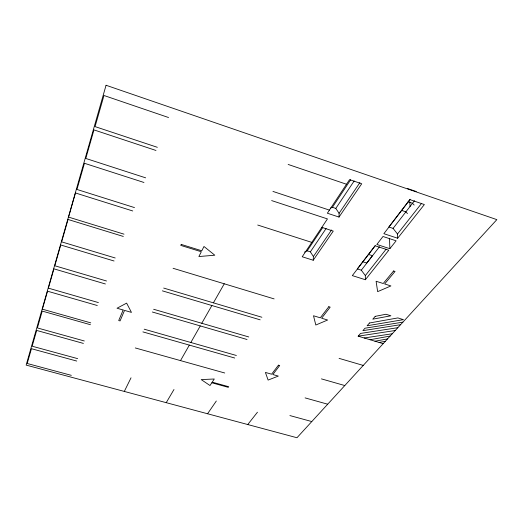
<?xml version="1.0" encoding="UTF-8"?>
<svg xmlns="http://www.w3.org/2000/svg" width="523" height="523" viewBox="0 0 523 523"><rect width="100%" height="100%" fill="white"/><g stroke="black" fill="none" stroke-linecap="round" stroke-linejoin="round"><path stroke-width="0.78" d="M339.015 217.071L361.726 183.769L349.567 179.624L327.359 213.221L339.015 217.071L339.094 213.292L359.902 182.612M271.64 200.584L327.444 218.921L302.216 256.76L313.218 260.245L313.388 256.531L331.549 229.983M124.304 391.426L131.025 377.809M180.513 360.609L189.339 345.115M190.836 342.493L200.27 325.921M201.773 323.273L211.887 305.524M213.41 302.843L224.262 283.793M166.222 402.671L173.982 389.498M330.307 208.219L332.425 207.298L350.658 179.781M304.471 252.099L307.191 250.824L322.822 227.44M339.094 213.292L335.805 208.422L354.156 180.978M313.388 256.531L310.374 251.838L326.11 228.512M207.559 413.758L216.319 401.01M313.218 260.245L333.262 231.088L321.822 227.361M410.078 199.256L388.844 226.982L393.087 228.388L397.487 233.997L397.663 238.233L383.869 233.689L409.96 199.636L424.356 204.545L397.663 238.233M375.2 245.568L357.301 268.914L361.308 270.188L365.342 275.575L365.368 279.727L352.325 275.608L375.194 245.797L388.779 250.216L365.368 279.727M393.087 228.388L414.471 200.754M361.308 270.188L379.443 246.778M397.487 233.997L421.545 203.434M247.745 424.539L257.453 412.209M365.342 275.575L386.164 249.144M389.857 248.693L396.114 240.809L382.973 236.488L376.854 244.457L389.857 248.693L389.517 238.298M383.176 343.67L358.17 336.171L360.524 333.432L397.82 327.686M370.075 339.741L390.158 336.047M374.978 341.212L387.53 338.917M379.083 342.441L385.34 341.303M402.913 322.135L365.015 328.209L362.903 330.667L400.579 324.678M358.17 336.171L395.244 330.503M364.224 337.989L392.263 333.759M71.337 375.351L27.203 363.492L31.445 348.71L76.731 361.053M289.892 415.569L311.793 421.558M77.646 358.641L32.158 346.213L36.682 330.444L83.392 343.408M84.308 340.976L37.401 327.934L42.226 311.093L90.446 324.718M135.28 347.945L224.727 372.991M305.092 397.892L327.692 404.207M142.897 331.896L234.703 358.02M90.76 322.868L42.396 309.178L47.541 291.2L97.298 305.524M321.442 378.881L344.794 385.549M144.185 329.183L236.389 355.49M98.402 302.582L48.41 288.147L53.934 268.848L105.411 283.976M153.638 309.263L248.752 336.949M152.337 312.002L247.052 339.499M339.081 358.366L363.237 365.427M106.529 281.001L54.817 265.762L60.753 244.993L114.066 261.003M163.692 288.068L261.886 317.252M162.372 290.847L260.166 319.834M115.197 257.983L61.649 241.861L68.055 219.47L123.31 236.448M173.08 268.286L274.124 298.901M124.01 234.167L68.572 217.104L75.469 192.967L132.744 210.972M134.489 207.592L76.953 189.45L84.451 163.281L143.962 182.475M307.191 250.824L310.374 251.838M257.721 225.034L311.8 242.391M362.714 261.742L366.76 263.036L372.448 255.695L368.362 254.374M145.662 177.84L85.785 158.449L93.963 129.9L155.978 150.467M272.947 191.418L329.412 210.115M157.331 147.309L95.062 126.605L103.979 95.5L168.563 117.531M332.425 207.298L335.805 208.422M401.553 210.383L405.887 211.848L407.476 213.593M408.149 201.78L412.523 203.27L414.138 205.029M288.153 164.444L346.507 184.253M407.424 188.489L416.275 191.529M409.784 201.734L410.058 206.585M106.058 85.262L26.15 365.1L296.966 437.738L496.85 219.634L106.058 85.262M123.167 310.002L118.714 320.527L120.061 320.913L124.546 310.401L131.463 312.394L126.625 303.131L117.028 308.23L123.167 310.002M181.233 244.424L180.775 245.398L201.309 251.753L198.884 256.545L214.796 255.204L203.977 246.483L201.793 250.792L181.233 244.424M211.808 382.777L210.004 385.529L201.211 379.593L214.28 378.998L212.214 382.156L228.708 386.719L228.29 387.334L211.808 382.777M278.445 365.172L271.614 374.193L265.409 372.435L268.116 380.084L278.308 376.083L272.843 374.54L279.694 365.525L278.445 365.172M328.804 306.72L320.292 317.814L313.493 315.761L315.82 325.025L327.614 320.024L321.632 318.219L330.17 307.138L328.804 306.72M393.597 270.973L383.228 283.512L376.102 281.263L377.645 291.644L390.91 285.937L384.634 283.956L395.035 271.43L393.597 270.973M369.506 322.992L367.113 325.77L403.436 319.645L397.866 317.925L369.506 322.992M375.213 316.35L372.788 319.174L390.897 315.781L385.941 314.258L375.213 316.35"/></g></svg>
